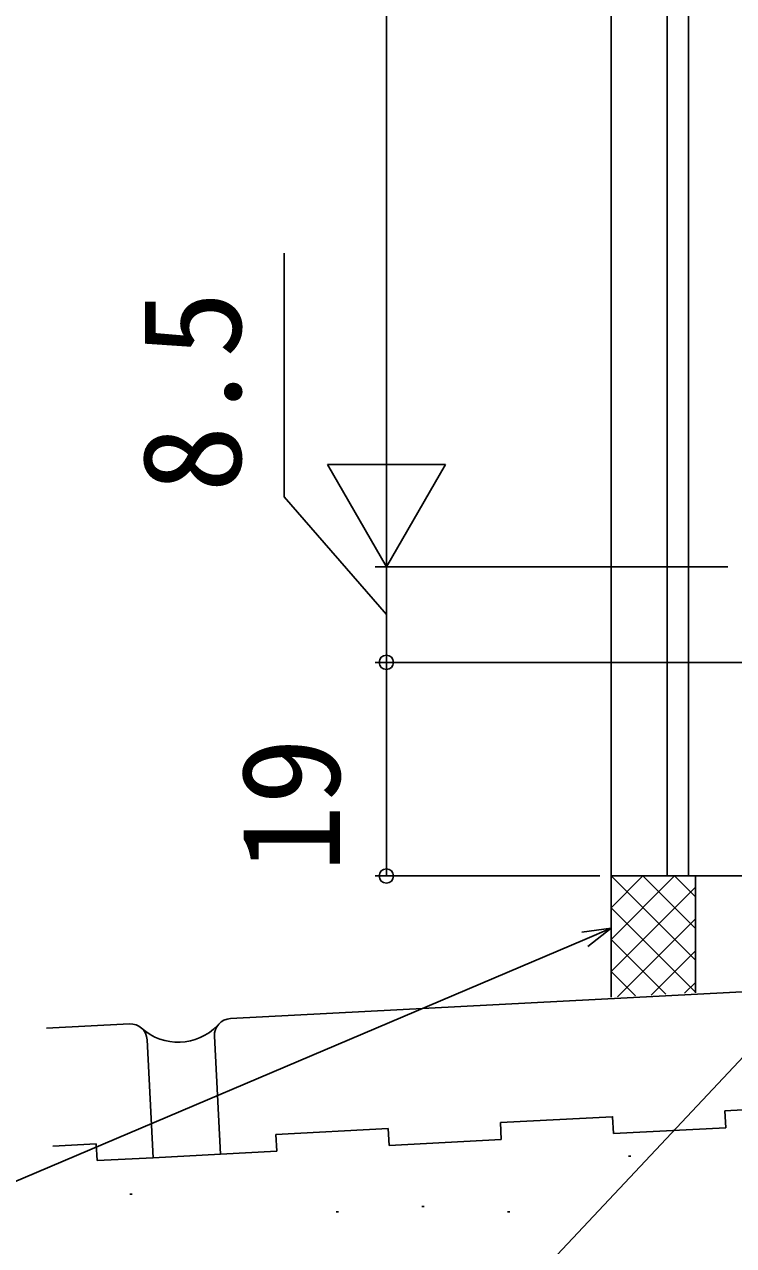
# Model space of a CAD drawing. Units: millimetres, scale not verified. Extents: x -525 to 525, y -783 to 779.
# Drawn here: x -305.6 to -242.5, y -160.5 to -51.9 of the extents above; entities that cross this region are included whole.
import ezdxf
from ezdxf.enums import TextEntityAlignment as Align

# ---------------------------------------------------------------- set-up
doc = ezdxf.new("R2010")
doc.units = ezdxf.units.MM
doc.header["$LTSCALE"] = 4
for name, color, linetype in [('0-4_YKK_12', 2, 'Continuous'), ('0-6_YKK_D', 6, 'Continuous'), ('0-8_YSS_K', 3, 'Continuous'), ('0-9_YSS_KE', 3, 'Continuous')]:
    doc.layers.add(name, color=color, linetype=linetype)
doc.styles.add('ＭＳ ゴシック', font='')
doc.styles.get('ＭＳ ゴシック').set_extended_font_data('MS Gothic')

msp = doc.modelspace()

# ---------------------------------------------------------------- linework, layer by layer
at = {"layer": '0-4_YKK_12'}
for p, q in [((-253.448, -127.629), (-253.448, 114.599)), ((-248.46, 114.599), (-248.46, -127.629)), ((-246.549, 114.599), (-246.549, -127.629)), ((-233.949, -127.629), (-253.448, -127.629))]:
    msp.add_line(p, q, dxfattribs=at)
at = {"layer": '0-6_YKK_D'}
for p, q in [((-273.437, -89.629), (-273.437, 285.371)), ((-273.437, -100.129), (-273.437, -81.943)), ((-273.437, -100.129), (-278.687, -91.036)), ((-268.187, -91.036), (-278.687, -91.036)), ((-273.437, -100.129), (-268.187, -91.036)), ((-243.049, -100.129), (-274.437, -100.129)), ((-243.049, -100.129), (-274.437, -100.129)), ((-273.437, -108.629), (-273.437, -100.129)), ((-254.448, -108.629), (-274.437, -108.629)), ((-234.45, -108.629), (-274.437, -108.629)), ((-273.437, -108.629), (-273.437, -127.629)), ((-254.448, -127.629), (-274.437, -127.629))]:
    msp.add_line(p, q, dxfattribs=at)
for points in [[(-273.437, -104.379), (-282.534, -93.923), (-282.534, -72.228)], [(-253.448, -132.267), (-255.795, -133.264), (-319.603, -160.366)], [(-256.062, -132.635), (-253.448, -132.267), (-255.528, -133.892)], [(-234.332, -135.887), (-236.079, -137.745), (-285.47, -190.281)]]:
    msp.add_lwpolyline(points, dxfattribs=at)
for centre in [(-273.437, -108.629), (-273.437, -108.629), (-273.437, -127.629)]:
    msp.add_circle(centre, 0.637, dxfattribs=at)
at = {"layer": '0-8_YSS_K'}
for p, q in [((-253.448, -127.629), (-253.448, -138.4)), ((-253.448, -130.458), (-250.619, -127.629)), ((-253.448, -133.286), (-247.791, -127.629)), ((-245.949, -135.128), (-253.448, -127.629)), ((-245.949, -132.3), (-250.619, -127.629)), ((-245.949, -129.471), (-247.791, -127.629)), ((-245.949, -127.629), (-245.949, -138.007)), ((-253.448, -136.114), (-245.949, -128.616)), ((-245.949, -137.956), (-253.448, -130.458)), ((-252.875, -138.37), (-245.949, -131.444)), ((-248.589, -138.145), (-253.448, -133.286)), ((-249.89, -138.213), (-245.949, -134.273)), ((-251.276, -138.286), (-253.448, -136.114)), ((-246.905, -138.057), (-245.949, -137.101)), ((-233.336, -147.991), (-243.322, -148.515)), ((-243.243, -150.013), (-243.322, -148.515)), ((-263.216, -151.059), (-263.294, -149.561)), ((-283.189, -152.106), (-283.267, -150.608)), ((-253.23, -150.536), (-243.243, -150.013)), ((-299.245, -151.445), (-303.114, -151.648)), ((-299.167, -152.943), (-299.245, -151.445)), ((-273.202, -151.583), (-263.216, -151.059)), ((-299.167, -152.943), (-294.173, -152.682)), ((-294.173, -152.682), (-288.182, -152.368)), ((-288.182, -152.368), (-283.189, -152.106)), ((-251.9, -152.544), (-251.7, -152.544)), ((-296.261, -155.929), (-296.061, -155.929)), ((-270.282, -157.029), (-270.082, -157.029)), ((-277.898, -157.49), (-277.698, -157.49)), ((-262.667, -157.49), (-262.467, -157.49))]:
    msp.add_line(p, q, dxfattribs=at)
for points in [[(-253.23, -150.536), (-253.308, -149.038), (-263.294, -149.561)], [(-273.202, -151.583), (-273.281, -150.085), (-283.267, -150.608)]]:
    msp.add_lwpolyline(points, dxfattribs=at)
msp.add_arc((-291.955, -137.529), 4.881, 228.06649, 315.93975, dxfattribs=at)
at = {"layer": '0-9_YSS_KE'}
for p, q in [((-190.447, -135.229), (-287.312, -140.306)), ((-296.299, -140.777), (-303.663, -141.163)), ((-294.173, -152.682), (-294.723, -142.196)), ((-288.182, -152.368), (-288.731, -141.882))]:
    msp.add_line(p, q, dxfattribs=at)
for centre, start, end in [((-296.221, -142.275), 3, 93), ((-287.233, -141.804), 93, 183)]:
    msp.add_arc(centre, 1.5, start, end, dxfattribs=at)

# ---------------------------------------------------------------- texts
at = {"layer": '0-6_YKK_D', "style": 'ＭＳ ゴシック'}
for s, p in [('8.5', (-283.734, -93.541)), ('19', (-274.937, -127.3))]:
    msp.add_text(s, height=8.798, rotation=90, dxfattribs=at).set_placement(p, align=Align.BOTTOM_LEFT)

doc.saveas('drawing.dxf')
